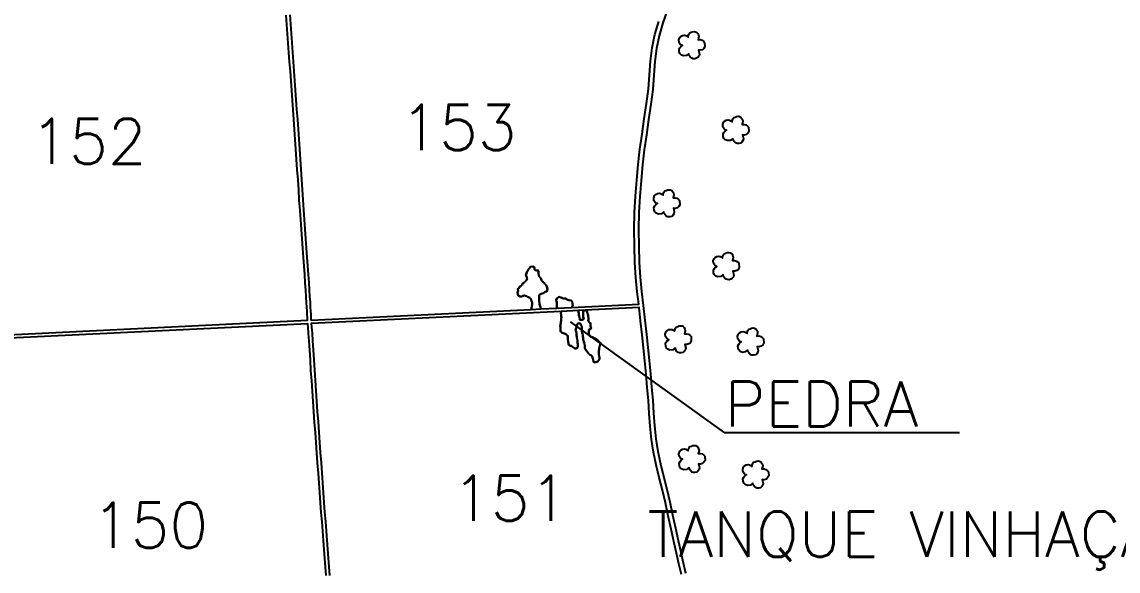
# Model space of a CAD drawing. Extents: x 737683 to 746083, y 7801653 to 7813533.
# Drawn here: x 739627 to 740887, y 7807056 to 7807688 of the extents above; entities that cross this region are included whole.
import ezdxf

# ---------------------------------------------------------------- set-up
doc = ezdxf.new("R2010")
doc.units = 0
doc.header["$MEASUREMENT"] = 0
doc.linetypes.add('CONTINUO', pattern=[0])
for name, color, linetype in [('0114000479', 1, 'Continuous'), ('0114000479150', 5, 'Continuous'), ('0114000479151', 5, 'Continuous'), ('0114000479152', 5, 'Continuous'), ('0114000479153', 5, 'Continuous'), ('_SIMBOLO ARVORE', 118, 'Continuous'), ('PEDRA', 7, 'Continuous'), ('TEXTO_NUN_TAL', 7, 'Continuous')]:
    doc.layers.add(name, color=color, linetype=linetype)
doc.layers.add('TEXTO_DIVERSOS', color=7, linetype='Continuous', lineweight=5)
doc.styles.add('ROMANS', font='romans')

msp = doc.modelspace()

# ---------------------------------------------------------------- linework, layer by layer
at = {"linetype": 'ByBlock'}
msp.add_lwpolyline([(740704.7, 7807215.2), (740435.2, 7807215.2), (740257.6, 7807343)], dxfattribs=at)
at = {"layer": '0114000479'}
msp.add_lwpolyline([(740368.8, 7807700.6), (740363.8, 7807686.5), (740359.5, 7807671.8), (740356.7, 7807657.1), (740354.7, 7807642.1), (740353.6, 7807626.4), (740352.3, 7807609.8), (740350, 7807593), (740347.5, 7807575.6), (740344.9, 7807557.9), (740342.2, 7807540.7), (740340.5, 7807523.3), (740338.9, 7807505.2), (740337.3, 7807487.1), (740336.1, 7807468.5), (740335.9, 7807449.2), (740336.2, 7807429.8), (740336.7, 7807411.4), (740337.8, 7807394.1), (740339.4, 7807377.8), (740341.3, 7807361.6), (740343.2, 7807344.7), (740344.9, 7807328.4), (740346.5, 7807313.4), (740348, 7807298.4), (740349.5, 7807283.2), (740350.9, 7807267.8), (740352.2, 7807252.8), (740353.2, 7807237.8), (740354.2, 7807223.2), (740355.6, 7807208.3), (740358, 7807193.9), (740361, 7807179.6), (740364.5, 7807165.3), (740368.3, 7807150.7), (740371.8, 7807136), (740375, 7807121), (740378.2, 7807105.8), (740381.4, 7807091.4), (740384.4, 7807077.9), (740387.1, 7807065.7), (740390, 7807053.9)], dxfattribs=at)
at = {"layer": '0114000479150', "linetype": 'ByBlock'}
msp.add_lwpolyline([(739976.7, 7807051.1), (739975.9, 7807060.9), (739975.1, 7807070.9), (739974.3, 7807081.1), (739973.6, 7807091.5), (739972.8, 7807102.1), (739972, 7807112.8), (739971.1, 7807123.8), (739970.2, 7807134.9), (739969.5, 7807146.2), (739968.7, 7807157.5), (739967.8, 7807169), (739966.9, 7807180.6), (739966, 7807192.3), (739965.1, 7807204), (739964.4, 7807215.8), (739963.5, 7807227.5), (739962.6, 7807239.4), (739961.7, 7807251.3), (739961, 7807263.1), (739960.2, 7807275.1), (739959.3, 7807287), (739958.6, 7807298.9), (739958, 7807310.4), (739957.2, 7807320.7), (739956.5, 7807329.7), (739956, 7807336.5), (739955.7, 7807340.7), (739517, 7807319.5)], dxfattribs=at)
at = {"layer": '0114000479151', "linetype": 'ByBlock'}
msp.add_lwpolyline([(740385.2, 7807052.6), (740382.3, 7807064.5), (740379.5, 7807076.8), (740376.5, 7807090.3), (740373.3, 7807104.7), (740370.1, 7807119.9), (740366.9, 7807134.9), (740363.4, 7807149.5), (740359.7, 7807164.1), (740356.2, 7807178.5), (740353.1, 7807192.9), (740350.6, 7807207.7), (740349.2, 7807222.8), (740348.2, 7807237.5), (740347.2, 7807252.4), (740345.9, 7807267.4), (740344.5, 7807282.7), (740343, 7807297.9), (740341.5, 7807312.9), (740339.9, 7807327.8), (740338.2, 7807344.2), (740336.6, 7807359.2), (740266.8, 7807355.8), (740267, 7807355), (740267, 7807354), (740267.1, 7807352.9), (740267.1, 7807351.7), (740267.3, 7807350.5), (740267.6, 7807349.3), (740267.9, 7807347.9), (740268.2, 7807346.4), (740268.4, 7807345.3), (740268.7, 7807345.1), (740269.4, 7807345.1), (740270.5, 7807345.3), (740271.5, 7807345.2), (740271.9, 7807345.5), (740272.6, 7807346.1), (740272.8, 7807346.6), (740272.6, 7807347.5), (740272.4, 7807348.7), (740272.4, 7807349.9), (740272.3, 7807351.4), (740272.2, 7807352.7), (740272.1, 7807353.7), (740272.3, 7807354.5), (740272.7, 7807355.1), (740273.4, 7807355.8), (740274.6, 7807356), (740275.6, 7807355.9), (740276.4, 7807355.5), (740276.8, 7807354.7), (740277, 7807353.6), (740277.2, 7807352.8), (740277.5, 7807351.4), (740277.8, 7807350.2), (740278, 7807349), (740278.3, 7807347.3), (740278.5, 7807346.1), (740278.3, 7807345.5), (740278.1, 7807344.4), (740278.2, 7807343.6), (740278.5, 7807343.3), (740279.3, 7807342.9), (740280, 7807342.2), (740280.2, 7807341.7), (740280.5, 7807340.6), (740280.6, 7807339.1), (740280.8, 7807337.6), (740281.3, 7807336.3), (740281.2, 7807335.2), (740280.7, 7807334.6), (740280, 7807334.4), (740279.3, 7807334.1), (740278.8, 7807333.7), (740278.6, 7807332.8), (740278.6, 7807331.6), (740278.6, 7807330.4), (740278.7, 7807329.2), (740279, 7807328), (740279.6, 7807326.9), (740280.1, 7807326.1), (740280.8, 7807325.6), (740281.8, 7807325.5), (740282.8, 7807325.2), (740283.8, 7807324.7), (740284.9, 7807324.2), (740285.5, 7807323.8), (740286, 7807323.6), (740286.7, 7807323.3), (740287.6, 7807322.8), (740288.7, 7807322.1), (740289.7, 7807321.1), (740290.4, 7807320.5), (740291, 7807320), (740291.6, 7807319.3), (740292, 7807318.3), (740291.9, 7807317.1), (740291.4, 7807315.8), (740290.9, 7807314.3), (740290.7, 7807312.6), (740290.5, 7807311.2), (740290.2, 7807309.9), (740290.2, 7807308.8), (740290.3, 7807307.7), (740290.2, 7807306.6), (740290.1, 7807305.2), (740290.5, 7807303.6), (740291, 7807302), (740291.1, 7807300.7), (740290.7, 7807299.6), (740290, 7807298.4), (740289.1, 7807297.4), (740288, 7807296.8), (740286.9, 7807296.4), (740285.7, 7807296.4), (740284.6, 7807296.7), (740284.1, 7807297.8), (740283.7, 7807299.3), (740283.4, 7807300.7), (740283, 7807302), (740282.5, 7807303), (740282, 7807303.8), (740281.6, 7807304.4), (740280.9, 7807304.7), (740279.9, 7807305.1), (740279, 7807305.7), (740278.2, 7807306.5), (740277.6, 7807307.5), (740277, 7807308.6), (740276.1, 7807309.7), (740275.1, 7807310.8), (740274.6, 7807311.8), (740274.3, 7807312.6), (740274.3, 7807313.5), (740274.3, 7807314.6), (740274, 7807315.7), (740273.7, 7807317.3), (740273.4, 7807318.6), (740272.9, 7807319.9), (740272.5, 7807321.3), (740272.4, 7807322.5), (740272.2, 7807323.4), (740272.2, 7807324.3), (740272.2, 7807325), (740272, 7807325.9), (740271.9, 7807327.4), (740271.6, 7807329), (740271.2, 7807330.4), (740270.8, 7807331.6), (740270.8, 7807332.8), (740270.8, 7807333.9), (740270.8, 7807334.8), (740270.7, 7807335.7), (740270.7, 7807336.8), (740270.4, 7807338.1), (740269.7, 7807339.4), (740269, 7807340.5), (740268.2, 7807341.1), (740267.3, 7807341.3), (740266.4, 7807341), (740265.7, 7807340.4), (740265.2, 7807339.3), (740264.8, 7807338), (740264.5, 7807336.7), (740264, 7807335.6), (740263.6, 7807334.4), (740263.5, 7807333.4), (740263.6, 7807332.5), (740264, 7807331.4), (740264.5, 7807330), (740264.5, 7807328.5), (740264.7, 7807327.1), (740264.9, 7807325.9), (740265.1, 7807324.5), (740265.3, 7807322.8), (740265.6, 7807321.3), (740265.8, 7807320), (740265.8, 7807318.8), (740265.9, 7807317.6), (740266, 7807316.4), (740266, 7807315.2), (740266, 7807314), (740265.5, 7807313.1), (740264.6, 7807312.7), (740263.8, 7807312.4), (740263.1, 7807312.4), (740262.2, 7807312.7), (740261, 7807313.5), (740259.9, 7807314.3), (740259.1, 7807314.8), (740258.5, 7807315.1), (740257.7, 7807315.3), (740256.8, 7807315.7), (740255.9, 7807316.5), (740255.3, 7807317.6), (740255.2, 7807318.6), (740255.1, 7807319.6), (740254.9, 7807320.8), (740254.7, 7807322), (740254.6, 7807323.1), (740254.7, 7807324.1), (740254.7, 7807324.9), (740254.6, 7807325.9), (740254.4, 7807327), (740253.8, 7807327.7), (740253, 7807328.3), (740252.3, 7807328.7), (740251.4, 7807329.1), (740250.3, 7807329.5), (740249.3, 7807329.8), (740248.4, 7807330.1), (740247.3, 7807330.6), (740246.5, 7807331.3), (740246.3, 7807332), (740246.3, 7807333.1), (740246.3, 7807334.3), (740246.1, 7807335.7), (740246, 7807336.9), (740245.9, 7807338), (740246.1, 7807339.2), (740246.3, 7807340.1), (740246.5, 7807341.3), (740246.6, 7807342.7), (740246.9, 7807344), (740247.1, 7807345.2), (740247.1, 7807346.5), (740247.2, 7807347.8), (740247.1, 7807349.1), (740247.1, 7807350.1), (740247.1, 7807351.1), (740246.7, 7807352.5), (740246.8, 7807353.9), (740246.9, 7807354.8), (739959.7, 7807340.9), (739959.9, 7807336.8), (739960.5, 7807330), (739961.2, 7807321), (739962, 7807310.6), (739962.6, 7807299.2), (739963.3, 7807287.3), (739964.2, 7807275.3), (739965, 7807263.4), (739965.7, 7807251.5), (739966.6, 7807239.7), (739967.5, 7807227.8), (739968.4, 7807216), (739969.1, 7807204.3), (739970, 7807192.6), (739970.9, 7807180.9), (739971.8, 7807169.3), (739972.7, 7807157.8), (739973.5, 7807146.4), (739974.2, 7807135.2), (739975, 7807124.1), (739976, 7807113.2), (739976.8, 7807102.4), (739977.6, 7807091.8), (739978.3, 7807081.4), (739979.1, 7807071.2), (739979.8, 7807061.3), (739980.7, 7807051.4)], dxfattribs=at)
at = {"layer": '0114000479152', "linetype": 'ByBlock'}
msp.add_lwpolyline([(739516.8, 7807323.5), (739955.4, 7807344.7), (739955.2, 7807348.1), (739955, 7807351.3), (739954.8, 7807355.1), (739954.5, 7807359.7), (739954.2, 7807365.2), (739953.8, 7807371.8), (739953.4, 7807379.4), (739952.7, 7807387.9), (739952.1, 7807397.2), (739951.4, 7807406.9), (739950.7, 7807416.9), (739949.9, 7807427.4), (739949.2, 7807438), (739948.4, 7807449), (739947.5, 7807460.1), (739946.7, 7807471.4), (739945.9, 7807482.9), (739945.2, 7807494.5), (739944.4, 7807506.2), (739943.6, 7807517.9), (739942.8, 7807529.6), (739942, 7807541.2), (739941.3, 7807552.6), (739940.5, 7807564), (739939.7, 7807575.3), (739938.8, 7807586.6), (739938, 7807597.8), (739937.2, 7807609), (739936.5, 7807620), (739935.6, 7807630.9), (739934.8, 7807641.8), (739934, 7807652.6), (739933.2, 7807663.4), (739932.5, 7807674.1), (739931.7, 7807684.8), (739930.9, 7807695.5)], dxfattribs=at)
at = {"layer": '0114000479153', "linetype": 'ByBlock'}
msp.add_lwpolyline([(739934.9, 7807695.8), (739935.7, 7807685.1), (739936.4, 7807674.4), (739937.2, 7807663.7), (739938, 7807652.9), (739938.8, 7807642.1), (739939.6, 7807631.2), (739940.4, 7807620.3), (739941.2, 7807609.2), (739942, 7807598.1), (739942.8, 7807586.9), (739943.7, 7807575.6), (739944.5, 7807564.3), (739945.3, 7807552.9), (739946, 7807541.4), (739946.8, 7807529.9), (739947.6, 7807518.2), (739948.4, 7807506.5), (739949.2, 7807494.8), (739949.9, 7807483.2), (739950.7, 7807471.7), (739951.5, 7807460.4), (739952.4, 7807449.3), (739953.2, 7807438.3), (739953.9, 7807427.6), (739954.6, 7807417.2), (739955.4, 7807407.1), (739956.1, 7807397.4), (739956.7, 7807388.2), (739957.3, 7807379.7), (739957.8, 7807372), (739958.2, 7807365.4), (739958.5, 7807359.9), (739958.7, 7807355.3), (739959, 7807351.6), (739959.2, 7807348.4), (739959.3, 7807345.4), (739959.4, 7807344.9), (740212.4, 7807357.2), (740213.2, 7807361), (740213.4, 7807362.3), (740213.6, 7807363.5), (740213.4, 7807365.1), (740212.8, 7807366.8), (740212.3, 7807368.5), (740211.8, 7807369.6), (740211, 7807370.4), (740210.1, 7807370.9), (740209.2, 7807371.2), (740208.3, 7807371.8), (740207.1, 7807372.5), (740205.8, 7807372.9), (740204.7, 7807373), (740203.8, 7807372.9), (740202.9, 7807372.6), (740202.2, 7807372.3), (740201, 7807371.7), (740198, 7807372.7), (740197, 7807374.6), (740196.9, 7807376.5), (740197.3, 7807377.7), (740197.5, 7807378.7), (740197.3, 7807380.7), (740198.1, 7807381.7), (740198.6, 7807382.5), (740198.9, 7807383.1), (740200.4, 7807383.9), (740201.3, 7807384.6), (740202, 7807385.4), (740202.6, 7807386.4), (740204.8, 7807388.4), (740205.3, 7807388.9), (740206.1, 7807389.7), (740206.8, 7807390.5), (740207.4, 7807391.5), (740207.7, 7807392.5), (740207.6, 7807393.4), (740207.5, 7807394.2), (740206.4, 7807396.7), (740207.1, 7807398.7), (740207.6, 7807399.9), (740208.2, 7807401), (740209, 7807402.8), (740210.2, 7807404.2), (740211.8, 7807406.1), (740214.3, 7807406.5), (740216.2, 7807405.2), (740216.2, 7807403.8), (740216.4, 7807403.1), (740217.1, 7807402.4), (740218.4, 7807402), (740219.5, 7807402), (740220.1, 7807402.2), (740220.8, 7807400.3), (740221, 7807398), (740221.6, 7807395), (740222.1, 7807394.5), (740223.5, 7807393.2), (740224.2, 7807390.7), (740224.3, 7807390.4), (740224.9, 7807389.8), (740225.9, 7807389), (740226.8, 7807388.3), (740227.2, 7807387.7), (740228.3, 7807386.7), (740228.9, 7807385.9), (740229.6, 7807385.1), (740230.1, 7807384.3), (740230.5, 7807383.7), (740230.6, 7807383), (740231.1, 7807380.5), (740230.6, 7807377.9), (740230.4, 7807377.8), (740230.3, 7807377.7), (740229.8, 7807377.6), (740228.7, 7807377.2), (740226.7, 7807375.9), (740225.2, 7807375.3), (740223.9, 7807374.9), (740222.9, 7807374.6), (740222.2, 7807374), (740221.7, 7807373), (740221.6, 7807371.6), (740221.5, 7807369.9), (740221.7, 7807366.7), (740221.8, 7807366.2), (740222, 7807364.7), (740222, 7807363.2), (740222.4, 7807361.9), (740223.2, 7807359.7), (740223.6, 7807357.7), (740241.8, 7807358.6), (740242.1, 7807360.7), (740242.1, 7807361.9), (740242.1, 7807363.2), (740242, 7807364.2), (740241.8, 7807365.2), (740241.7, 7807366.2), (740241.3, 7807368.2), (740242.4, 7807370), (740244.7, 7807371.6), (740246.6, 7807370.9), (740247.6, 7807370.3), (740248.5, 7807369.9), (740249.5, 7807369.7), (740251.8, 7807369.7), (740254, 7807368.4), (740254.6, 7807368.1), (740255.7, 7807367.9), (740258.4, 7807367.5), (740259.7, 7807366), (740259.8, 7807364.5), (740259.9, 7807363.5), (740260.5, 7807361.5), (740258.7, 7807359.4), (740336.1, 7807363.2), (740334.4, 7807377.3), (740332.8, 7807393.7), (740331.7, 7807411.2), (740331.2, 7807429.7), (740330.9, 7807449.1), (740331.1, 7807468.7), (740332.3, 7807487.5), (740333.9, 7807505.6), (740335.5, 7807523.8), (740337.3, 7807541.3), (740340, 7807558.7), (740342.5, 7807576.3), (740345.1, 7807593.7), (740347.4, 7807610.4), (740348.6, 7807626.7), (740349.7, 7807642.6), (740351.7, 7807657.9), (740354.7, 7807673), (740359.1, 7807688.1)], dxfattribs=at)
at = {"layer": '_SIMBOLO ARVORE', "linetype": 'CONTINUO'}
for points in [[(740393.7, 7807651.2, 0), (740391, 7807648.9, 0), (740387.6, 7807648.5, 0), (740385.1, 7807649.4, 0), (740383.4, 7807651.2, 0), (740382.7, 7807653.1, 0), (740382.5, 7807656, 0), (740383.4, 7807657.8, 0), (740384.4, 7807659.2, 0), (740386.4, 7807660.5, 0), (740385.1, 7807660.9, 0), (740383.9, 7807661.9, 0), (740382.4, 7807664.2, 0), (740382.2, 7807667, 0), (740383.2, 7807669.8, 0), (740384.3, 7807670.8, 0), (740386.3, 7807672.1, 0), (740388.4, 7807672.3, 0), (740390.1, 7807672.1, 0), (740391.5, 7807671.5, 0), (740392.9, 7807670.2, 0), (740393.4, 7807672.7, 0), (740393.8, 7807673.7, 0), (740394.8, 7807675.1, 0), (740396.5, 7807675.7, 0), (740398.1, 7807676.4, 0), (740399.9, 7807676.5, 0), (740401.5, 7807676.3, 0), (740402.9, 7807675.6, 0), (740403.9, 7807674.5, 0), (740404.8, 7807672.7, 0), (740405.2, 7807670.7, 0), (740404.4, 7807667.2, 0), (740406.8, 7807667.3, 0), (740408.9, 7807666.8, 0), (740410.8, 7807665.3, 0), (740411.8, 7807664, 0), (740412.1, 7807659.2, 0), (740410.9, 7807657.1, 0), (740409.4, 7807655.6, 0), (740406.9, 7807655, 0), (740404.7, 7807655.2, 0), (740405.9, 7807650.7, 0), (740405.4, 7807648.7, 0), (740404.1, 7807646.9, 0), (740402.6, 7807645.8, 0), (740400.6, 7807645.3, 0), (740398.6, 7807645.4, 0), (740397.1, 7807645.8, 0), (740395.3, 7807647.5, 0), (740394.1, 7807649.1, 0), (740393.8, 7807651.4, 0)], [(740444.2, 7807553.8, 0), (740441.5, 7807551.5, 0), (740438.1, 7807551.2, 0), (740435.6, 7807552.1, 0), (740433.9, 7807553.8, 0), (740433.2, 7807555.8, 0), (740433, 7807558.6, 0), (740433.9, 7807560.5, 0), (740434.9, 7807561.8, 0), (740436.9, 7807563.2, 0), (740435.6, 7807563.6, 0), (740434.4, 7807564.6, 0), (740432.9, 7807566.9, 0), (740432.6, 7807569.6, 0), (740433.7, 7807572.5, 0), (740434.8, 7807573.5, 0), (740436.8, 7807574.7, 0), (740438.9, 7807575, 0), (740440.6, 7807574.8, 0), (740442, 7807574.1, 0), (740443.4, 7807572.8, 0), (740443.9, 7807575.3, 0), (740444.2, 7807576.3, 0), (740445.3, 7807577.7, 0), (740447, 7807578.3, 0), (740448.6, 7807579, 0), (740450.3, 7807579.2, 0), (740452, 7807578.9, 0), (740453.4, 7807578.2, 0), (740454.4, 7807577.1, 0), (740455.3, 7807575.3, 0), (740455.7, 7807573.4, 0), (740454.9, 7807569.9, 0), (740457.3, 7807569.9, 0), (740459.3, 7807569.4, 0), (740461.3, 7807567.9, 0), (740462.3, 7807566.7, 0), (740462.6, 7807561.9, 0), (740461.4, 7807559.7, 0), (740459.9, 7807558.3, 0), (740457.4, 7807557.6, 0), (740455.2, 7807557.8, 0), (740456.4, 7807553.3, 0), (740455.8, 7807551.4, 0), (740454.5, 7807549.6, 0), (740453.1, 7807548.4, 0), (740451.1, 7807547.9, 0), (740449.1, 7807548, 0), (740447.5, 7807548.5, 0), (740445.8, 7807550.2, 0), (740444.6, 7807551.7, 0), (740444.3, 7807554, 0)], [(740364.9, 7807469.5, 0), (740362.2, 7807467.2, 0), (740358.7, 7807466.8, 0), (740356.3, 7807467.8, 0), (740354.5, 7807469.5, 0), (740353.8, 7807471.4, 0), (740353.6, 7807474.3, 0), (740354.6, 7807476.1, 0), (740355.6, 7807477.5, 0), (740357.5, 7807478.8, 0), (740356.3, 7807479.2, 0), (740355, 7807480.2, 0), (740353.6, 7807482.5, 0), (740353.3, 7807485.3, 0), (740354.4, 7807488.1, 0), (740355.5, 7807489.1, 0), (740357.5, 7807490.4, 0), (740359.6, 7807490.7, 0), (740361.3, 7807490.4, 0), (740362.6, 7807489.8, 0), (740364.1, 7807488.5, 0), (740364.5, 7807491, 0), (740364.9, 7807492, 0), (740366, 7807493.4, 0), (740367.6, 7807494, 0), (740369.2, 7807494.7, 0), (740371, 7807494.8, 0), (740372.7, 7807494.6, 0), (740374.1, 7807493.9, 0), (740375.1, 7807492.8, 0), (740376, 7807491, 0), (740376.4, 7807489, 0), (740375.5, 7807485.5, 0), (740378, 7807485.6, 0), (740380, 7807485.1, 0), (740381.9, 7807483.6, 0), (740383, 7807482.4, 0), (740383.3, 7807477.5, 0), (740382.1, 7807475.4, 0), (740380.5, 7807473.9, 0), (740378.1, 7807473.3, 0), (740375.9, 7807473.5, 0), (740377, 7807469, 0), (740376.5, 7807467.1, 0), (740375.2, 7807465.2, 0), (740373.8, 7807464.1, 0), (740371.7, 7807463.6, 0), (740369.7, 7807463.7, 0), (740368.2, 7807464.1, 0), (740366.5, 7807465.8, 0), (740365.3, 7807467.4, 0), (740364.9, 7807469.7, 0)], [(740433.2, 7807397.2, 0), (740430.5, 7807394.9, 0), (740427.1, 7807394.5, 0), (740424.6, 7807395.5, 0), (740422.9, 7807397.2, 0), (740422.2, 7807399.1, 0), (740422, 7807402, 0), (740422.9, 7807403.8, 0), (740423.9, 7807405.2, 0), (740425.9, 7807406.5, 0), (740424.6, 7807406.9, 0), (740423.4, 7807407.9, 0), (740421.9, 7807410.2, 0), (740421.7, 7807413, 0), (740422.7, 7807415.8, 0), (740423.8, 7807416.9, 0), (740425.8, 7807418.1, 0), (740428, 7807418.4, 0), (740429.6, 7807418.1, 0), (740431, 7807417.5, 0), (740432.5, 7807416.2, 0), (740432.9, 7807418.7, 0), (740433.3, 7807419.7, 0), (740434.4, 7807421.1, 0), (740436, 7807421.7, 0), (740437.6, 7807422.4, 0), (740439.4, 7807422.6, 0), (740441.1, 7807422.3, 0), (740442.4, 7807421.6, 0), (740443.5, 7807420.5, 0), (740444.4, 7807418.7, 0), (740444.7, 7807416.7, 0), (740443.9, 7807413.2, 0), (740446.3, 7807413.3, 0), (740448.4, 7807412.8, 0), (740450.3, 7807411.3, 0), (740451.3, 7807410.1, 0), (740451.6, 7807405.3, 0), (740450.5, 7807403.1, 0), (740448.9, 7807401.7, 0), (740446.4, 7807401, 0), (740444.2, 7807401.2, 0), (740445.4, 7807396.7, 0), (740444.9, 7807394.8, 0), (740443.6, 7807392.9, 0), (740442.1, 7807391.8, 0), (740440.1, 7807391.3, 0), (740438.1, 7807391.4, 0), (740436.6, 7807391.8, 0), (740434.8, 7807393.5, 0), (740433.7, 7807395.1, 0), (740433.3, 7807397.4, 0)], [(740378.1, 7807313, 0), (740375.4, 7807310.7, 0), (740372, 7807310.3, 0), (740369.5, 7807311.3, 0), (740367.8, 7807313, 0), (740367.1, 7807314.9, 0), (740366.9, 7807317.8, 0), (740367.8, 7807319.6, 0), (740368.8, 7807321, 0), (740370.8, 7807322.3, 0), (740369.5, 7807322.7, 0), (740368.3, 7807323.7, 0), (740366.8, 7807326, 0), (740366.6, 7807328.8, 0), (740367.6, 7807331.6, 0), (740368.7, 7807332.6, 0), (740370.7, 7807333.9, 0), (740372.8, 7807334.1, 0), (740374.5, 7807333.9, 0), (740375.9, 7807333.3, 0), (740377.3, 7807332, 0), (740377.8, 7807334.5, 0), (740378.2, 7807335.5, 0), (740379.2, 7807336.9, 0), (740380.9, 7807337.5, 0), (740382.5, 7807338.2, 0), (740384.3, 7807338.3, 0), (740386, 7807338.1, 0), (740387.3, 7807337.4, 0), (740388.4, 7807336.3, 0), (740389.2, 7807334.5, 0), (740389.6, 7807332.5, 0), (740388.8, 7807329, 0), (740391.2, 7807329.1, 0), (740393.3, 7807328.6, 0), (740395.2, 7807327.1, 0), (740396.2, 7807325.9, 0), (740396.5, 7807321, 0), (740395.3, 7807318.9, 0), (740393.8, 7807317.4, 0), (740391.3, 7807316.8, 0), (740389.1, 7807317, 0), (740390.3, 7807312.5, 0), (740389.8, 7807310.5, 0), (740388.5, 7807308.7, 0), (740387, 7807307.6, 0), (740385, 7807307.1, 0), (740383, 7807307.2, 0), (740381.5, 7807307.6, 0), (740379.7, 7807309.3, 0), (740378.5, 7807310.9, 0), (740378.2, 7807313.2, 0)], [(740461.3, 7807310.5, 0), (740458.6, 7807308.2, 0), (740455.2, 7807307.8, 0), (740452.8, 7807308.8, 0), (740451, 7807310.5, 0), (740450.3, 7807312.4, 0), (740450.1, 7807315.3, 0), (740451.1, 7807317.1, 0), (740452, 7807318.5, 0), (740454, 7807319.8, 0), (740452.8, 7807320.2, 0), (740451.5, 7807321.2, 0), (740450.1, 7807323.5, 0), (740449.8, 7807326.3, 0), (740450.9, 7807329.1, 0), (740452, 7807330.2, 0), (740454, 7807331.4, 0), (740456.1, 7807331.7, 0), (740457.8, 7807331.4, 0), (740459.1, 7807330.8, 0), (740460.6, 7807329.5, 0), (740461, 7807332, 0), (740461.4, 7807333, 0), (740462.5, 7807334.4, 0), (740464.1, 7807335, 0), (740465.7, 7807335.7, 0), (740467.5, 7807335.9, 0), (740469.2, 7807335.6, 0), (740470.6, 7807334.9, 0), (740471.6, 7807333.8, 0), (740472.5, 7807332, 0), (740472.8, 7807330, 0), (740472, 7807326.5, 0), (740474.5, 7807326.6, 0), (740476.5, 7807326.1, 0), (740478.4, 7807324.6, 0), (740479.5, 7807323.4, 0), (740479.8, 7807318.6, 0), (740478.6, 7807316.4, 0), (740477, 7807315, 0), (740474.5, 7807314.3, 0), (740472.4, 7807314.5, 0), (740473.5, 7807310, 0), (740473, 7807308.1, 0), (740471.7, 7807306.2, 0), (740470.3, 7807305.1, 0), (740468.2, 7807304.6, 0), (740466.2, 7807304.7, 0), (740464.7, 7807305.1, 0), (740463, 7807306.8, 0), (740461.8, 7807308.4, 0), (740461.4, 7807310.7, 0)], [(740393.9, 7807175.5, 0), (740391.2, 7807173.2, 0), (740387.7, 7807172.9, 0), (740385.3, 7807173.8, 0), (740383.5, 7807175.5, 0), (740382.8, 7807177.5, 0), (740382.6, 7807180.3, 0), (740383.6, 7807182.2, 0), (740384.6, 7807183.5, 0), (740386.5, 7807184.9, 0), (740385.3, 7807185.3, 0), (740384, 7807186.3, 0), (740382.6, 7807188.6, 0), (740382.3, 7807191.3, 0), (740383.4, 7807194.2, 0), (740384.5, 7807195.2, 0), (740386.5, 7807196.4, 0), (740388.6, 7807196.7, 0), (740390.3, 7807196.5, 0), (740391.6, 7807195.8, 0), (740393.1, 7807194.5, 0), (740393.5, 7807197, 0), (740393.9, 7807198, 0), (740395, 7807199.4, 0), (740396.6, 7807200, 0), (740398.2, 7807200.7, 0), (740400, 7807200.9, 0), (740401.7, 7807200.6, 0), (740403.1, 7807199.9, 0), (740404.1, 7807198.8, 0), (740405, 7807197, 0), (740405.4, 7807195.1, 0), (740404.5, 7807191.6, 0), (740407, 7807191.6, 0), (740409, 7807191.1, 0), (740410.9, 7807189.6, 0), (740412, 7807188.4, 0), (740412.3, 7807183.6, 0), (740411.1, 7807181.4, 0), (740409.5, 7807180, 0), (740407.1, 7807179.3, 0), (740404.9, 7807179.5, 0), (740406, 7807175, 0), (740405.5, 7807173.1, 0), (740404.2, 7807171.3, 0), (740402.8, 7807170.1, 0), (740400.7, 7807169.6, 0), (740398.7, 7807169.7, 0), (740397.2, 7807170.2, 0), (740395.5, 7807171.9, 0), (740394.3, 7807173.4, 0), (740393.9, 7807175.7, 0)], [(740467.1, 7807157.6, 0), (740464.4, 7807155.3, 0), (740461, 7807154.9, 0), (740458.5, 7807155.9, 0), (740456.8, 7807157.6, 0), (740456.1, 7807159.6, 0), (740455.9, 7807162.4, 0), (740456.8, 7807164.3, 0), (740457.8, 7807165.6, 0), (740459.8, 7807166.9, 0), (740458.5, 7807167.3, 0), (740457.3, 7807168.4, 0), (740455.8, 7807170.7, 0), (740455.6, 7807173.4, 0), (740456.6, 7807176.3, 0), (740457.7, 7807177.3, 0), (740459.7, 7807178.5, 0), (740461.8, 7807178.8, 0), (740463.5, 7807178.5, 0), (740464.9, 7807177.9, 0), (740466.3, 7807176.6, 0), (740466.8, 7807179.1, 0), (740467.1, 7807180.1, 0), (740468.2, 7807181.5, 0), (740469.9, 7807182.1, 0), (740471.5, 7807182.8, 0), (740473.3, 7807183, 0), (740474.9, 7807182.7, 0), (740476.3, 7807182, 0), (740477.3, 7807180.9, 0), (740478.2, 7807179.1, 0), (740478.6, 7807177.2, 0), (740477.8, 7807173.7, 0), (740480.2, 7807173.7, 0), (740482.3, 7807173.2, 0), (740484.2, 7807171.7, 0), (740485.2, 7807170.5, 0), (740485.5, 7807165.7, 0), (740484.3, 7807163.5, 0), (740482.8, 7807162.1, 0), (740480.3, 7807161.4, 0), (740478.1, 7807161.6, 0), (740479.3, 7807157.1, 0), (740478.8, 7807155.2, 0), (740477.5, 7807153.4, 0), (740476, 7807152.2, 0), (740474, 7807151.7, 0), (740472, 7807151.8, 0), (740470.5, 7807152.3, 0), (740468.7, 7807154, 0), (740467.5, 7807155.5, 0), (740467.2, 7807157.8, 0)]]:
    msp.add_polyline3d(points, dxfattribs=at)
at = {"layer": 'PEDRA', "linetype": 'ByBlock'}
for points in [[(740231.1, 7807380.5), (740230.6, 7807383), (740230.5, 7807383.7), (740230.1, 7807384.3), (740229.6, 7807385.1), (740228.9, 7807385.9), (740228.3, 7807386.7), (740227.2, 7807387.7), (740226.8, 7807388.3), (740225.9, 7807389), (740224.9, 7807389.8), (740224.3, 7807390.4), (740224.2, 7807390.7), (740223.5, 7807393.2), (740222.1, 7807394.5), (740221.6, 7807395), (740221, 7807398), (740220.8, 7807400.3), (740220.1, 7807402.2), (740219.5, 7807402), (740218.4, 7807402), (740217.1, 7807402.4), (740216.4, 7807403.1), (740216.2, 7807403.8), (740216.2, 7807405.2), (740214.3, 7807406.5), (740211.8, 7807406.1), (740210.2, 7807404.2), (740209, 7807402.8), (740208.2, 7807401), (740207.6, 7807399.9), (740207.1, 7807398.7), (740206.4, 7807396.7), (740207.5, 7807394.2), (740207.6, 7807393.4), (740207.7, 7807392.5), (740207.4, 7807391.5), (740206.8, 7807390.5), (740206.1, 7807389.7), (740205.3, 7807388.9), (740204.8, 7807388.4), (740202.6, 7807386.4), (740202, 7807385.4), (740201.3, 7807384.6), (740200.4, 7807383.9), (740198.9, 7807383.1), (740198.6, 7807382.5), (740198.1, 7807381.7), (740197.3, 7807380.7), (740197.5, 7807378.7), (740197.3, 7807377.7), (740196.9, 7807376.5), (740197, 7807374.6), (740198, 7807372.7), (740201, 7807371.7), (740202.2, 7807372.3), (740202.9, 7807372.6), (740203.8, 7807372.9), (740204.7, 7807373), (740205.8, 7807372.9), (740207.1, 7807372.5), (740208.3, 7807371.8), (740209.2, 7807371.2), (740210.1, 7807370.9), (740211, 7807370.4), (740211.8, 7807369.6), (740212.3, 7807368.5), (740212.8, 7807366.8), (740213.4, 7807365.1), (740213.6, 7807363.5), (740213.4, 7807362.3), (740213.2, 7807361), (740212.4, 7807357.2), (740223.6, 7807357.7), (740223.2, 7807359.7), (740222.4, 7807361.9), (740222, 7807363.2), (740222, 7807364.7), (740221.8, 7807366.2), (740221.7, 7807366.7), (740221.5, 7807369.9), (740221.6, 7807371.6), (740221.7, 7807373), (740222.2, 7807374), (740222.9, 7807374.6), (740223.9, 7807374.9), (740225.2, 7807375.3), (740226.7, 7807375.9), (740228.7, 7807377.2), (740229.8, 7807377.6), (740230.3, 7807377.7), (740230.4, 7807377.8), (740230.6, 7807377.9)], [(740259.8, 7807364.5), (740259.7, 7807366), (740258.4, 7807367.5), (740255.7, 7807367.9), (740254.6, 7807368.1), (740254, 7807368.4), (740251.8, 7807369.7), (740249.5, 7807369.7), (740248.5, 7807369.9), (740247.6, 7807370.3), (740246.6, 7807370.9), (740244.7, 7807371.6), (740242.4, 7807370), (740241.3, 7807368.2), (740241.7, 7807366.2), (740241.8, 7807365.2), (740242, 7807364.2), (740242.1, 7807363.2), (740242.1, 7807361.9), (740242.1, 7807360.7), (740241.8, 7807358.6), (740258.7, 7807359.4), (740260.5, 7807361.5), (740259.9, 7807363.5)], [(740267.9, 7807347.9), (740267.6, 7807349.3), (740267.3, 7807350.5), (740267.1, 7807351.7), (740267.1, 7807352.9), (740267, 7807354), (740267, 7807355), (740266.8, 7807355.8), (740246.9, 7807354.8), (740246.8, 7807353.9), (740246.7, 7807352.5), (740247.1, 7807351.1), (740247.1, 7807350.1), (740247.1, 7807349.1), (740247.2, 7807347.8), (740247.1, 7807346.5), (740247.1, 7807345.2), (740246.9, 7807344), (740246.6, 7807342.7), (740246.5, 7807341.3), (740246.3, 7807340.1), (740246.1, 7807339.2), (740245.9, 7807338), (740246, 7807336.9), (740246.1, 7807335.7), (740246.3, 7807334.3), (740246.3, 7807333.1), (740246.3, 7807332), (740246.5, 7807331.3), (740247.3, 7807330.6), (740248.4, 7807330.1), (740249.3, 7807329.8), (740250.3, 7807329.5), (740251.4, 7807329.1), (740252.3, 7807328.7), (740253, 7807328.3), (740253.8, 7807327.7), (740254.4, 7807327), (740254.6, 7807325.9), (740254.7, 7807324.9), (740254.7, 7807324.1), (740254.6, 7807323.1), (740254.7, 7807322), (740254.9, 7807320.8), (740255.1, 7807319.6), (740255.2, 7807318.6), (740255.3, 7807317.6), (740255.9, 7807316.5), (740256.8, 7807315.7), (740257.7, 7807315.3), (740258.5, 7807315.1), (740259.1, 7807314.8), (740259.9, 7807314.3), (740261, 7807313.5), (740262.2, 7807312.7), (740263.1, 7807312.4), (740263.8, 7807312.4), (740264.6, 7807312.7), (740265.5, 7807313.1), (740266, 7807314), (740266, 7807315.2), (740266, 7807316.4), (740265.9, 7807317.6), (740265.8, 7807318.8), (740265.8, 7807320), (740265.6, 7807321.3), (740265.3, 7807322.8), (740265.1, 7807324.5), (740264.9, 7807325.9), (740264.7, 7807327.1), (740264.5, 7807328.5), (740264.5, 7807330), (740264, 7807331.4), (740263.6, 7807332.5), (740263.5, 7807333.4), (740263.6, 7807334.4), (740264, 7807335.6), (740264.5, 7807336.7), (740264.8, 7807338), (740265.2, 7807339.3), (740265.7, 7807340.4), (740266.4, 7807341), (740267.3, 7807341.3), (740268.2, 7807341.1), (740269, 7807340.5), (740269.7, 7807339.4), (740270.4, 7807338.1), (740270.7, 7807336.8), (740270.7, 7807335.7), (740270.8, 7807334.8), (740270.8, 7807333.9), (740270.8, 7807332.8), (740270.8, 7807331.6), (740271.2, 7807330.4), (740271.6, 7807329), (740271.9, 7807327.4), (740272, 7807325.9), (740272.2, 7807325), (740272.2, 7807324.3), (740272.2, 7807323.4), (740272.4, 7807322.5), (740272.5, 7807321.3), (740272.9, 7807319.9), (740273.4, 7807318.6), (740273.7, 7807317.3), (740274, 7807315.7), (740274.3, 7807314.6), (740274.3, 7807313.5), (740274.3, 7807312.6), (740274.6, 7807311.8), (740275.1, 7807310.8), (740276.1, 7807309.7), (740277, 7807308.6), (740277.6, 7807307.5), (740278.2, 7807306.5), (740279, 7807305.7), (740279.9, 7807305.1), (740280.9, 7807304.7), (740281.6, 7807304.4), (740282, 7807303.8), (740282.5, 7807303), (740283, 7807302), (740283.4, 7807300.7), (740283.7, 7807299.3), (740284.1, 7807297.8), (740284.6, 7807296.7), (740285.7, 7807296.4), (740286.9, 7807296.4), (740288, 7807296.8), (740289.1, 7807297.4), (740290, 7807298.4), (740290.7, 7807299.6), (740291.1, 7807300.7), (740291, 7807302), (740290.5, 7807303.6), (740290.1, 7807305.2), (740290.2, 7807306.6), (740290.3, 7807307.7), (740290.2, 7807308.8), (740290.2, 7807309.9), (740290.5, 7807311.2), (740290.7, 7807312.6), (740290.9, 7807314.3), (740291.4, 7807315.8), (740291.9, 7807317.1), (740292, 7807318.3), (740291.6, 7807319.3), (740291, 7807320), (740290.4, 7807320.5), (740289.7, 7807321.1), (740288.7, 7807322.1), (740287.6, 7807322.8), (740286.7, 7807323.3), (740286, 7807323.6), (740285.5, 7807323.8), (740284.9, 7807324.2), (740283.8, 7807324.7), (740282.8, 7807325.2), (740281.8, 7807325.5), (740280.8, 7807325.6), (740280.1, 7807326.1), (740279.6, 7807326.9), (740279, 7807328), (740278.7, 7807329.2), (740278.6, 7807330.4), (740278.6, 7807331.6), (740278.6, 7807332.8), (740278.8, 7807333.7), (740279.3, 7807334.1), (740280, 7807334.4), (740280.7, 7807334.6), (740281.2, 7807335.2), (740281.3, 7807336.3), (740280.8, 7807337.6), (740280.6, 7807339.1), (740280.5, 7807340.6), (740280.2, 7807341.7), (740280, 7807342.2), (740279.3, 7807342.9), (740278.5, 7807343.3), (740278.2, 7807343.6), (740278.1, 7807344.4), (740278.3, 7807345.5), (740278.5, 7807346.1), (740278.3, 7807347.3), (740278, 7807349), (740277.8, 7807350.2), (740277.5, 7807351.4), (740277.2, 7807352.8), (740277, 7807353.6), (740276.8, 7807354.7), (740276.4, 7807355.5), (740275.6, 7807355.9), (740274.6, 7807356), (740273.4, 7807355.8), (740272.7, 7807355.1), (740272.3, 7807354.5), (740272.1, 7807353.7), (740272.2, 7807352.7), (740272.3, 7807351.4), (740272.4, 7807349.9), (740272.4, 7807348.7), (740272.6, 7807347.5), (740272.8, 7807346.6), (740272.6, 7807346.1), (740271.9, 7807345.5), (740271.5, 7807345.2), (740270.5, 7807345.3), (740269.4, 7807345.1), (740268.7, 7807345.1), (740268.4, 7807345.3), (740268.2, 7807346.4)]]:
    msp.add_lwpolyline(points, close=True, dxfattribs=at)

# ---------------------------------------------------------------- texts
at = {"layer": 'TEXTO_DIVERSOS', "style": 'ROMANS'}
for s, p in [('PEDRA', (740434.8, 7807222.4)), ('TANQUE VINHAÇA', (740346.2, 7807072.7))]:
    msp.add_text(s, height=52, dxfattribs=at).set_placement(p)
at = {"layer": 'TEXTO_NUN_TAL', "style": 'ROMANS'}
for s, p in [('153', (740062, 7807540.4)), ('152', (739636.7, 7807524.4)), ('151', (740121.5, 7807114.2)), ('150', (739707.5, 7807083))]:
    msp.add_text(s, height=52, dxfattribs=at).set_placement(p)

doc.saveas('drawing.dxf')
